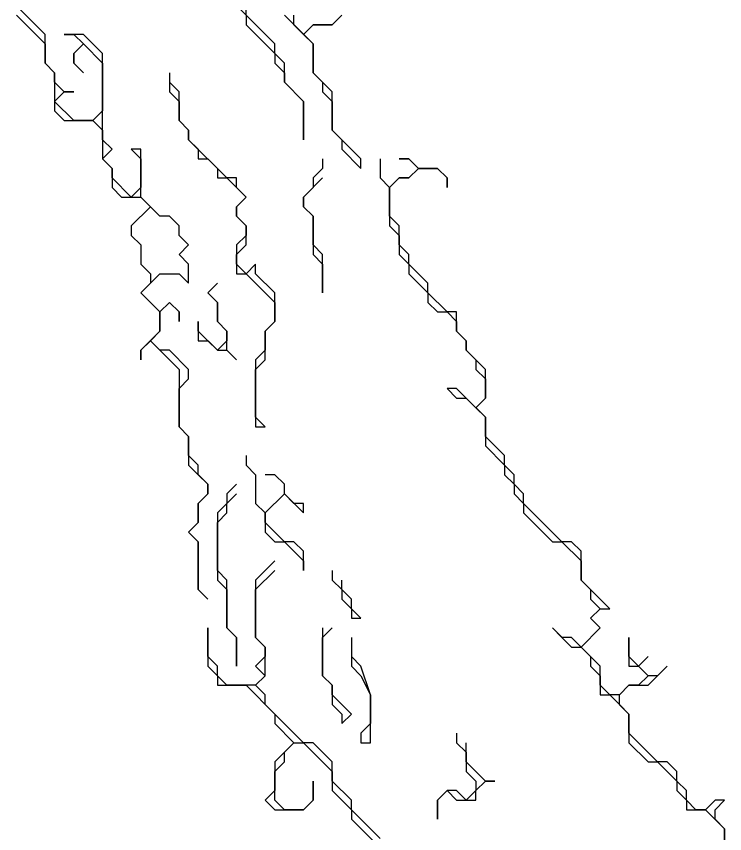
# Model space of a CAD drawing. Header units: metres. Extents: x 76363 to 76886, y 81203 to 81673.
# Drawn here: x 76496.6 to 76526.2, y 81422 to 81456.15 of the extents above; entities that cross this region are included whole.
import ezdxf

# ---------------------------------------------------------------- set-up
doc = ezdxf.new("R2010")
doc.units = ezdxf.units.M

msp = doc.modelspace()

# ---------------------------------------------------------------- linework, layer by layer
for points in [[(76503.8, 81461.4, 226.97), (76503.8, 81458.6, 225.353), (76506.2, 81456.2, 226.164), (76506.2, 81455.8, 225.975), (76507.4, 81454.6, 226.485), (76507.4, 81454.2, 226.267), (76507.8, 81453.8, 226.48), (76507.8, 81453.4, 226.268), (76508.6, 81452.6, 226.778), (76508.6, 81451, 225.935), (76508.6, 81452.6, 226.778), (76507.8, 81453.4, 226.268), (76507.8, 81454.2, 226.737), (76507.4, 81454.6, 226.485), (76507.4, 81455, 226.796), (76506.2, 81456.2, 226.164), (76506.2, 81456.6, 226.486), (76505, 81457.8, 226.361), (76504.6, 81457.8, 225.833), (76504.2, 81458.2, 225.727), (76504.2, 81458.6, 226.11), (76503.8, 81459, 225.8)], [(76496.6, 81456.2, 218.78), (76497.8, 81455, 218.762), (76497.8, 81454.2, 218.69), (76498.2, 81453.8, 218.705), (76498.2, 81452.2, 218.525), (76498.6, 81451.8, 218.5), (76499.8, 81451.8, 218.805), (76500.2, 81451.4, 218.782), (76500.2, 81450.2, 218.51), (76500.6, 81449.8, 218.533), (76500.6, 81449, 218.37), (76501, 81448.6, 218.44), (76501.8, 81448.6, 218.58), (76502.2, 81448.2, 218.68), (76501.4, 81447.4, 218.38), (76501.4, 81447, 218.36), (76501.8, 81446.6, 218.543), (76501.8, 81445.8, 218.46), (76502.2, 81445.4, 218.435), (76502.2, 81445, 218.41), (76501.8, 81444.6, 218.4), (76502.6, 81443.8, 218.48), (76502.6, 81443, 218.33), (76501.8, 81442.2, 218.29), (76501.8, 81441.8, 218.28), (76501.8, 81442.2, 218.29), (76502.2, 81442.6, 218.315), (76503.4, 81441.4, 218.56), (76503.4, 81439, 218.53), (76503.8, 81438.6, 218.59), (76503.8, 81437.4, 218.545), (76504.6, 81436.6, 218.65), (76504.6, 81436.2, 218.6), (76504.2, 81435.8, 218.54), (76504.2, 81435, 218.585), (76503.8, 81434.6, 218.56), (76504.2, 81434.2, 218.625), (76504.2, 81432.2, 218.615), (76504.6, 81431.8, 218.697), (76504.2, 81432.2, 218.615), (76504.2, 81434.2, 218.625), (76503.8, 81434.6, 218.56), (76504.2, 81435, 218.585), (76504.2, 81435.8, 218.54), (76504.6, 81436.2, 218.6), (76504.6, 81436.6, 218.65), (76504.2, 81437, 218.59), (76504.2, 81437.4, 218.663), (76503.8, 81437.8, 218.56), (76503.8, 81438.6, 218.59), (76503.4, 81439, 218.53), (76503.4, 81440.6, 218.46), (76503.8, 81441, 218.7), (76503.8, 81441.4, 218.793), (76503, 81442.2, 218.653), (76502.6, 81442.2, 218.447), (76502.2, 81442.6, 218.315), (76502.6, 81443, 218.33), (76502.6, 81443.8, 218.48), (76503, 81444.2, 218.61), (76503.4, 81443.8, 218.785), (76503.4, 81443.4, 218.78), (76503.4, 81443.8, 218.785), (76503, 81444.2, 218.61), (76502.6, 81443.8, 218.48), (76501.8, 81444.6, 218.4), (76502.6, 81445.4, 218.665), (76503.4, 81445.4, 218.89), (76503.8, 81445, 218.835), (76503.8, 81445.8, 219.215), (76503.4, 81446.2, 219.05), (76503.8, 81446.6, 219.325), (76503.4, 81447, 219.233), (76503.4, 81447.4, 219.417), (76503, 81447.8, 219.253), (76502.6, 81447.8, 218.922), (76501.8, 81448.6, 218.58), (76501.8, 81450.6, 219.28), (76501.4, 81450.6, 219.09), (76501.8, 81450.2, 219.145), (76501.8, 81449, 218.76), (76501.4, 81448.6, 218.47), (76500.6, 81449.4, 218.465), (76500.6, 81449.8, 218.533), (76500.2, 81450.2, 218.51), (76500.6, 81450.6, 218.83), (76500.2, 81451, 218.65), (76500.2, 81454.6, 219.793), (76499.4, 81455.4, 219.655), (76498.6, 81455.4, 219.155), (76499, 81455.4, 219.385), (76499.4, 81455, 219.52), (76499, 81454.6, 219.187), (76499, 81454.2, 219.22), (76499.4, 81453.8, 219.28), (76499, 81454.2, 219.22), (76499, 81454.6, 219.187), (76499.4, 81455, 219.52), (76500.2, 81454.2, 219.653), (76500.2, 81452.2, 219.05), (76499.8, 81451.8, 218.805), (76499, 81451.8, 218.627), (76498.2, 81452.6, 218.505), (76498.6, 81453, 218.71), (76499, 81453, 218.895), (76498.6, 81453, 218.71), (76498.2, 81453.4, 218.685), (76498.2, 81453.8, 218.705), (76497.8, 81454.2, 218.69), (76497.8, 81455.4, 218.855), (76496.6, 81456.6, 218.8)], [(76507.8, 81456.2, 228.545), (76509, 81455, 228.41), (76509, 81453.8, 227.923), (76509.4, 81453.4, 227.955), (76509.4, 81453, 227.94), (76509.8, 81452.6, 227.885), (76509.8, 81451.4, 227.79), (76510.2, 81451, 227.78), (76510.2, 81450.6, 227.605), (76511, 81449.8, 227.64), (76511, 81450.2, 227.73), (76509.8, 81451.4, 227.79), (76509.8, 81453, 227.94), (76509, 81453.8, 227.923), (76509, 81455, 228.41), (76508.6, 81455.4, 228.492), (76509, 81455.8, 228.897), (76509.8, 81455.8, 228.83), (76510.2, 81456.2, 229.04)], [(76510.2, 81456.2, 229.04), (76509.8, 81455.8, 228.83), (76509, 81455.8, 228.897), (76508.6, 81455.4, 228.492), (76508.2, 81455.8, 228.565), (76508.2, 81456.2, 228.852)], [(76503, 81453.8, 221.6), (76503, 81453, 221.093), (76503.4, 81452.6, 221.24), (76503.4, 81451.8, 220.783), (76503.8, 81451.4, 220.82), (76503.8, 81451, 220.606), (76504.2, 81450.6, 220.98), (76504.2, 81450.2, 220.76), (76504.6, 81450.2, 221.273), (76505, 81449.8, 221.662), (76505, 81449.4, 221.31), (76505.4, 81449.4, 221.656), (76506.2, 81448.6, 222.09), (76505.8, 81448.2, 221.513), (76505.8, 81447.8, 221.268), (76506.2, 81447.4, 221.48), (76506.2, 81447, 221.112), (76505.8, 81446.6, 220.705), (76505.8, 81445.4, 220.11), (76506.2, 81445.4, 220.72), (76507.4, 81444.2, 221.177), (76507.4, 81443.4, 220.895), (76507, 81443, 220.64), (76507, 81442.2, 220.54), (76506.6, 81441.8, 220.166), (76506.6, 81439, 220.136), (76507, 81439, 220.513), (76506.6, 81439.4, 220.127), (76506.6, 81441.4, 220.045), (76507, 81441.8, 220.485), (76507, 81443, 220.64), (76507.4, 81443.4, 220.895), (76507.4, 81444.6, 221.348), (76506.6, 81445.4, 221.242), (76506.6, 81445.8, 221.412), (76506.2, 81445.4, 220.72), (76505.8, 81445.8, 220.305), (76505.8, 81446.2, 220.57), (76506.2, 81446.6, 221.06), (76506.2, 81447.4, 221.48), (76505.8, 81447.8, 221.268), (76505.8, 81448.2, 221.513), (76506.2, 81448.6, 222.09), (76505.8, 81449, 221.757), (76505.8, 81449.4, 222.066), (76505.4, 81449.4, 221.656), (76503.8, 81451, 220.606), (76503.8, 81451.4, 220.82), (76503.4, 81451.8, 220.783), (76503.4, 81453, 221.477), (76503, 81453.4, 221.436)], [(76509.4, 81450.2, 226.793), (76509.4, 81449.8, 226.528), (76509, 81449.4, 226.02), (76509, 81449, 225.898), (76508.6, 81448.6, 225.343), (76508.6, 81448.2, 225.303), (76509, 81447.8, 225.39), (76509, 81446.2, 224.73), (76509.4, 81445.8, 224.867), (76509.4, 81444.6, 224.21), (76509.4, 81446.2, 225.037), (76509, 81446.6, 224.927), (76509, 81447.8, 225.39), (76508.6, 81448.2, 225.303), (76508.6, 81448.6, 225.343), (76509.4, 81449.4, 226.434)], [(76511.8, 81450.2, 227.987), (76511.8, 81449.4, 227.93), (76512.2, 81449, 227.865), (76512.2, 81447.4, 227.535), (76512.6, 81447, 227.64), (76512.6, 81446.2, 227.55), (76513, 81445.8, 227.61), (76513, 81445.4, 227.595), (76513.8, 81444.6, 227.78), (76513.8, 81444.2, 227.69), (76514.2, 81443.8, 227.647), (76514.6, 81443.8, 227.75), (76515, 81443.4, 227.81), (76515, 81443, 227.71), (76515.4, 81442.6, 227.76), (76515.4, 81442.2, 227.67), (76515.8, 81441.8, 227.68), (76515.8, 81441.4, 227.635), (76516.2, 81441, 227.655), (76516.2, 81440.2, 227.59), (76515.8, 81439.8, 227.41), (76515, 81440.6, 226.962), (76514.6, 81440.6, 226.687), (76515, 81440.2, 226.952), (76515.4, 81440.2, 227.222), (76516.2, 81439.4, 227.585), (76516.2, 81438.2, 227.41), (76517, 81437.4, 227.61), (76517, 81437, 227.475), (76517.4, 81436.6, 227.45), (76517.4, 81436.2, 227.48), (76517.8, 81435.8, 227.54), (76517.8, 81435.4, 227.44), (76519, 81434.2, 227.575), (76519.4, 81434.2, 227.69), (76520.2, 81433.4, 227.73), (76520.2, 81432.6, 227.61), (76520.6, 81432.2, 227.647), (76520.6, 81431.8, 227.58), (76521, 81431.4, 227.64), (76520.6, 81431, 227.425), (76521, 81430.6, 227.445), (76520.2, 81429.8, 226.957), (76519.8, 81430.2, 226.77), (76519.4, 81430.2, 226.515), (76519, 81430.6, 226.357), (76519.8, 81429.8, 226.725), (76520.2, 81429.8, 226.957), (76520.6, 81429.4, 227.24), (76520.6, 81429, 227.23), (76521, 81428.6, 227.29), (76521, 81427.8, 227.21), (76521.4, 81427.8, 227.45), (76522.2, 81427, 227.825), (76522.2, 81425.8, 227.77), (76523, 81425, 227.69), (76523.4, 81425, 227.81), (76524.2, 81424.2, 227.92), (76524.2, 81423.8, 227.82), (76524.6, 81423.4, 227.81), (76524.6, 81423, 227.637), (76525.4, 81423, 228.02), (76526.2, 81422.2, 228.21), (76526.2, 81420.6, 227.91)], [(76526.2, 81420.6, 227.91), (76526.2, 81422.2, 228.21), (76525.8, 81422.6, 228.27), (76525.8, 81423, 228.247), (76526.2, 81423.4, 228.3), (76525.8, 81423.4, 228.11), (76525.4, 81423, 228.02), (76525, 81423, 227.86), (76524.6, 81423.4, 227.81), (76524.6, 81423.8, 227.945), (76524.2, 81424.2, 227.92), (76524.2, 81424.6, 227.94), (76523.8, 81425, 227.88), (76523.4, 81425, 227.81), (76522.2, 81426.2, 227.86), (76522.2, 81427, 227.825), (76521.8, 81427.4, 227.69), (76521.8, 81427.8, 227.62), (76522.2, 81428.2, 227.65), (76523, 81428.2, 227.835), (76523.8, 81429, 227.83), (76523.4, 81428.6, 227.737), (76523, 81428.6, 227.657), (76522.6, 81429, 227.6), (76523, 81429.4, 227.62), (76522.6, 81429, 227.6), (76522.2, 81429.4, 227.585), (76522.2, 81430.2, 227.633), (76522.2, 81429, 227.605), (76522.6, 81429, 227.6), (76523, 81428.6, 227.657), (76522.6, 81428.2, 227.72), (76522.2, 81428.2, 227.65), (76521.8, 81427.8, 227.62), (76521.4, 81427.8, 227.45), (76521, 81428.2, 227.24), (76521, 81429, 227.3), (76520.2, 81429.8, 226.957), (76521, 81430.6, 227.445), (76520.6, 81431, 227.425), (76521, 81431.4, 227.64), (76521.4, 81431.4, 227.675), (76520.2, 81432.6, 227.61), (76520.2, 81433.8, 227.785), (76519.8, 81434.2, 227.725), (76519.4, 81434.2, 227.69), (76517.8, 81435.8, 227.54), (76517.8, 81436.2, 227.555), (76517.4, 81436.6, 227.45), (76517.4, 81437, 227.563), (76517, 81437.4, 227.61), (76517, 81437.8, 227.62), (76516.2, 81438.6, 227.475), (76516.2, 81439.4, 227.585), (76515.8, 81439.8, 227.41), (76516.2, 81440.2, 227.59), (76516.2, 81441.4, 227.72), (76515.4, 81442.2, 227.67), (76515.4, 81442.6, 227.76), (76515, 81443, 227.71), (76515, 81443.8, 227.82), (76514.6, 81443.8, 227.75), (76513.8, 81444.6, 227.78), (76513.8, 81445, 227.805), (76513, 81445.8, 227.61), (76513, 81446.2, 227.63), (76512.6, 81446.6, 227.64), (76512.6, 81447.4, 227.69), (76512.2, 81447.8, 227.59), (76512.2, 81449, 227.865), (76512.6, 81449.4, 228), (76513, 81449.4, 227.96), (76513.4, 81449.8, 228.17), (76514.2, 81449.8, 228.09), (76514.6, 81449.4, 228.07), (76514.6, 81449, 227.98), (76514.6, 81449.4, 228.07), (76514.2, 81449.8, 228.09), (76513.4, 81449.8, 228.17), (76513, 81450.2, 228.225), (76512.6, 81450.2, 228.11), (76513, 81450.2, 228.225), (76513.4, 81449.8, 228.17), (76513, 81449.4, 227.96), (76512.6, 81449.4, 228), (76512.2, 81449, 227.865), (76511.8, 81449.4, 227.93)], [(76505, 81445, 219.5), (76504.6, 81444.6, 219.2), (76505, 81444.2, 219.477), (76505, 81443.4, 219.41), (76505.4, 81443, 219.66), (76505.4, 81442.6, 219.53), (76505, 81442.2, 219.395), (76504.2, 81443, 219.148), (76504.2, 81443.4, 219.07), (76504.2, 81442.6, 219.3), (76504.6, 81442.6, 219.3), (76505, 81442.2, 219.395), (76505.4, 81442.2, 219.44), (76505.8, 81441.8, 219.6), (76505.4, 81442.2, 219.44), (76505.4, 81443, 219.66), (76505, 81443.4, 219.41), (76505, 81444.2, 219.477), (76504.6, 81444.6, 219.2)], [(76506.2, 81437.8, 219.7), (76506.2, 81437.4, 219.49), (76506.6, 81437, 219.61), (76506.6, 81435.8, 219.53), (76507, 81435.4, 219.51), (76507, 81434.6, 219.297), (76507.4, 81434.2, 219.3), (76507.8, 81434.2, 219.49), (76508.6, 81433.4, 219.76), (76508.6, 81433, 219.71), (76508.6, 81433.8, 219.79), (76508.2, 81434.2, 219.762), (76507.8, 81434.2, 219.49), (76507, 81435, 219.417), (76507, 81435.4, 219.51), (76507.8, 81436.2, 220.137), (76508.6, 81435.4, 220.365), (76508.6, 81435.8, 220.593), (76508.2, 81435.8, 220.293), (76507.8, 81436.2, 220.137), (76507.8, 81436.6, 220.25), (76507.4, 81437, 220.143), (76507, 81437, 219.92)], [(76505.8, 81436.6, 219.26), (76505.4, 81436.2, 219.055), (76505.4, 81435.8, 219.04), (76505, 81435.4, 218.945), (76505, 81432.6, 218.86), (76505.4, 81432.2, 218.84), (76505.4, 81430.6, 218.695), (76505.8, 81430.2, 218.75), (76505.8, 81429, 218.63), (76505.8, 81430.2, 218.75), (76505.4, 81430.6, 218.695), (76505.4, 81432.6, 218.855), (76505, 81433, 218.923), (76505, 81435, 219.005), (76505.4, 81435.4, 219.175), (76505.4, 81435.8, 219.04), (76505.8, 81436.2, 219.32)], [(76507.4, 81433.4, 219.2), (76506.6, 81432.6, 219.01), (76506.6, 81430.2, 218.82), (76507, 81429.8, 218.805), (76507, 81429.4, 218.785), (76506.6, 81429, 218.77), (76507, 81428.6, 218.715), (76506.6, 81428.2, 218.53), (76505.4, 81428.2, 218.395), (76505, 81428.6, 218.37), (76505, 81429, 218.435), (76504.6, 81429.4, 218.392), (76504.6, 81430.6, 218.465), (76504.6, 81429, 218.315), (76505, 81428.6, 218.37), (76505, 81428.2, 218.28), (76506.2, 81428.2, 218.545), (76507.4, 81427, 218.53), (76507.4, 81426.6, 218.475), (76508.2, 81425.8, 218.505), (76507.4, 81425, 218.36), (76507.4, 81423.8, 218.415), (76507, 81423.4, 218.29), (76507.4, 81423, 218.315), (76508.6, 81423, 218.42), (76509, 81423.4, 218.37), (76509, 81424.2, 218.51), (76509, 81423.4, 218.37), (76508.6, 81423, 218.42), (76507.8, 81423, 218.43), (76507.4, 81423.4, 218.36), (76507.4, 81424.6, 218.42), (76507.8, 81425, 218.387), (76507.8, 81425.4, 218.38), (76508.2, 81425.8, 218.505), (76508.6, 81425.8, 218.75), (76509.8, 81424.6, 218.61), (76509.8, 81423.8, 218.41), (76510.6, 81423, 218.57), (76510.6, 81422.6, 218.523), (76512.6, 81420.6, 218.54)], [(76511.8, 81421.8, 218.82), (76510.6, 81423, 218.57), (76510.6, 81423.4, 218.66), (76509.8, 81424.2, 218.435), (76509.8, 81425, 218.855), (76509, 81425.8, 218.84), (76508.6, 81425.8, 218.75), (76507, 81427.4, 218.47), (76507, 81427.8, 218.56), (76506.6, 81428.2, 218.53), (76507, 81428.6, 218.715), (76507, 81429.8, 218.805), (76506.6, 81430.2, 218.82), (76506.6, 81432.2, 218.955), (76507.4, 81433, 219.18)], [(76509.8, 81433, 220.465), (76509.8, 81432.6, 220.375), (76510.2, 81432.2, 220.473), (76510.2, 81431.8, 220.375), (76510.6, 81431.4, 220.35), (76510.6, 81431, 220.265), (76511, 81431, 220.453), (76510.6, 81431.4, 220.35), (76510.6, 81431.8, 220.67), (76510.2, 81432.2, 220.473), (76510.2, 81432.6, 220.605)], [(76509.4, 81430.6, 219.79), (76509.4, 81428.6, 219.737), (76509.8, 81428.2, 219.795), (76509.8, 81427.4, 219.76), (76510.2, 81427, 219.71), (76510.2, 81426.6, 219.66), (76510.6, 81427, 219.67), (76509.8, 81427.8, 219.78), (76509.8, 81428.2, 219.795), (76509.4, 81428.6, 219.737), (76509.4, 81430.2, 219.74), (76509.8, 81430.6, 219.945)], [(76510.6, 81430.2, 219.995), (76510.6, 81429, 219.827), (76511, 81428.6, 219.96), (76511.4, 81427.8, 219.93), (76511.4, 81426.6, 219.685), (76511, 81426.2, 219.555), (76511, 81425.8, 219.46), (76511.4, 81425.8, 219.565), (76511.4, 81427.8, 219.93), (76511, 81429, 220.007), (76510.6, 81429.4, 219.85)], [(76515, 81426.2, 222.013), (76515, 81425.8, 221.873), (76515.4, 81425.4, 221.953), (76515.4, 81424.6, 221.615), (76515.8, 81424.2, 221.865), (76515.8, 81423.8, 221.725), (76515.4, 81423.4, 221.48), (76515, 81423.8, 221.27), (76514.6, 81423.8, 221.08), (76514.2, 81423.4, 220.713), (76514.2, 81422.6, 220.353), (76514.2, 81423.4, 220.713), (76514.6, 81423.8, 221.08), (76515, 81423.4, 221.335), (76515.8, 81423.4, 221.56), (76515.8, 81423.8, 221.725), (76516.2, 81424.2, 222.108), (76516.6, 81424.2, 222.446), (76516.2, 81424.2, 222.108), (76515.4, 81425, 221.74), (76515.4, 81425.8, 222.085)]]:
    msp.add_polyline3d(points)

doc.saveas('drawing.dxf')
